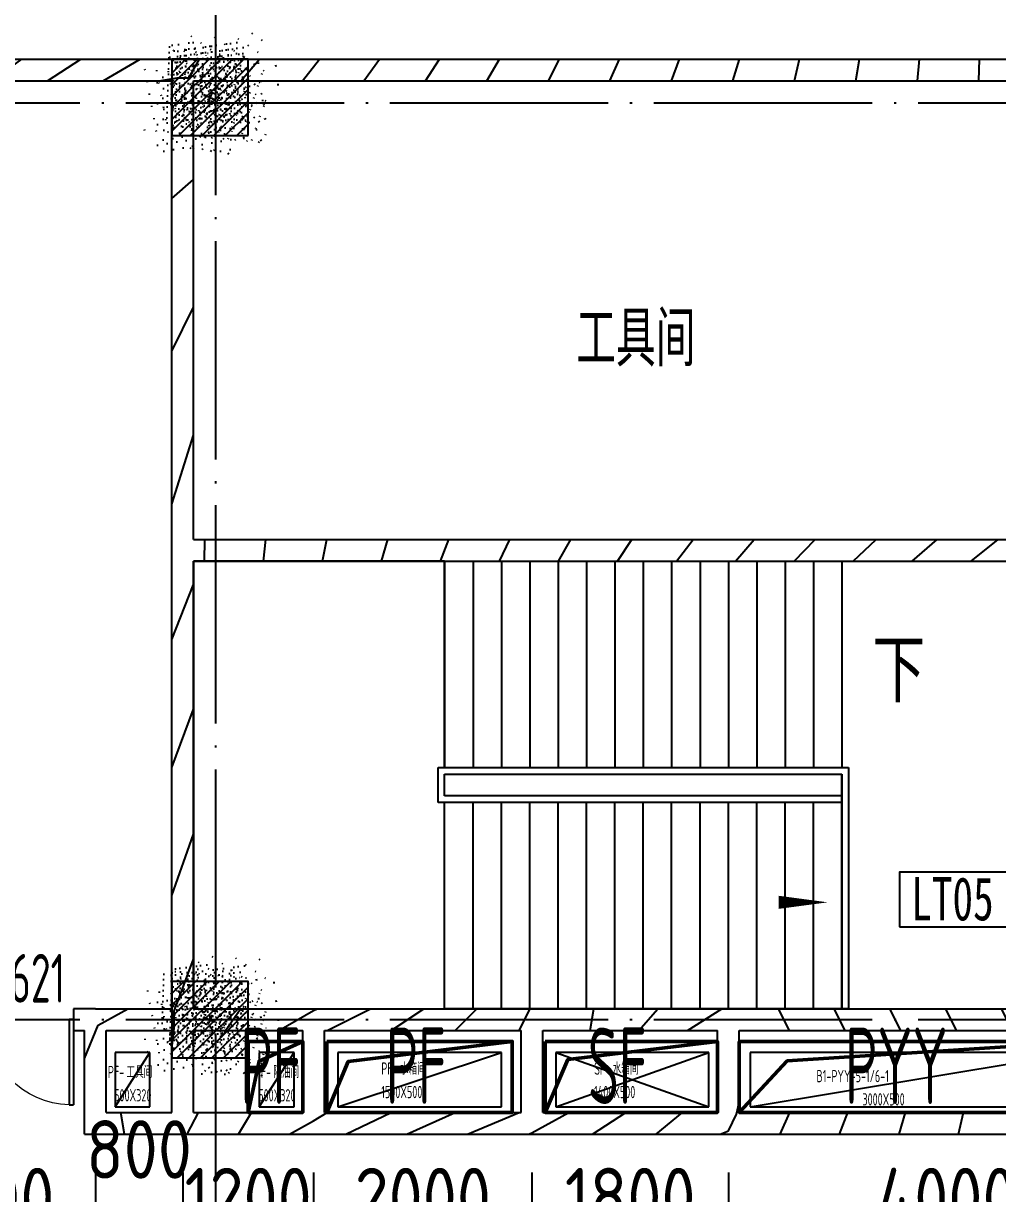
# Model space of a CAD drawing. Header units: inches. Extents: x 0 to 1813292486, y 0 to 3473589894.
# Drawn here: x 600521727 to 600530652, y 3473278025 to 3473288745 of the extents above; entities that cross this region are included whole.
import ezdxf
from ezdxf.xclip import XClip

# ---------------------------------------------------------------- set-up
doc = ezdxf.new("R2010")
doc.units = ezdxf.units.IN
doc.header["$LTSCALE"] = 1000
doc.header["$MEASUREMENT"] = 0
doc.header["$XCLIPFRAME"] = 2
doc.linetypes.add('AX-MALL-GIRD-200$0$DOTE', pattern=[2.4200000000000004, 2, -0.2, 0.02, -0.2])
for name, color, linetype in [('A-Anno-Note', 241, 'Continuous'), ('AX-MALL-DIM-P02$0$A-Anno-Dims', 3, 'Continuous'), ('AX-MALL-DIM-P02$0$A-Detl-Thin', 131, 'Continuous'), ('AX-MALL-GIRD-200$0$A-Grid', 222, 'AX-MALL-GIRD-200$0$DOTE'), ('AX-MALL-P02-200$0$A-Anno-Note', 241, 'Continuous'), ('AX-MALL-WALL-P02$0$A-Anno-Note', 241, 'Continuous'), ('AX-MALL-WALL-P02-QT$0$A-Accs', 181, 'Continuous'), ('AX-MALL-WALL-P02-QT$0$A-Anno-Dims', 3, 'Continuous'), ('AX-MALL-WALL-P02-QT$0$A-Anno-Note', 241, 'Continuous'), ('AX-MALL-WALL-P02-QT$0$A-Detl-Thin', 131, 'Continuous'), ('AX-MALL-WALL-P02-QT$0$A-Strs', 151, 'Continuous'), ('AX-MALL-WALL-P02-QT$0$A-Wall', 2, 'Continuous'), ('AX-MALL-WALL-P02-QT$0$A-Wall-Patt', 13, 'Continuous'), ('AX-MALL-WALL-P02-QT$0$A-Wind', 4, 'Continuous'), ('AX-MALL-WORD-P02$0$A-Anno-Note', 241, 'Continuous'), ('AX-MALL-WORD-P02$0$A-Wind-Iden', 11, 'Continuous'), ('AX-MALL-ZTKD-P02$0$A-Anno-Note', 241, 'Continuous'), ('MX-MALL-P02-LG$0$M-VT-DUCT-EAD', 4, 'Continuous'), ('MX-MALL-P02-LG$0$M-VT-DUCT-FLG', 40, 'Continuous'), ('MX-MALL-P02-LG$0$M-VT-DUCT-SAD', 90, 'Continuous'), ('MX-MALL-P02-LG$0$M-VT-TEXT', 21, 'Continuous'), ('SX-MALL-NTKD-L-2F$0$S-HOLE', 5, 'Continuous'), ('SX-MALL-WALL-L-1F~2F$0$S-COLU', 30, 'Continuous'), ('SX-MALL-WALL-L-1F~2F$0$S-PATT-WALL', 83, 'Continuous'), ('SX-MALL-WALL-L-1F~2F$0$单形心', 4, 'Continuous')]:
    doc.layers.add(name, color=color, linetype=linetype)
doc.styles.add('AX-MALL-DIM-P02$0$_TCH_DIM_T3', font='gbenor.shx')
doc.styles.add('AX-MALL-WALL-P02-QT$0$_TCH_DIM', font='gbenor.shx')
doc.styles.add('AX-MALL-WALL-P02-QT$0$STANDARD', font='gbenor.shx', dxfattribs={"bigfont": 'gbcbig.shx'})
doc.styles.add('AX-MALL-WORD-P02$0$_TCH_WINDOW', font='gbenor.shx', dxfattribs={"bigfont": 'gbcbig.shx'})
doc.styles.add('AX-MALL-WORD-P02$0$STANDARD', font='gbenor.shx', dxfattribs={"bigfont": 'gbcbig.shx'})
doc.styles.add('AX-MALL-WORD-P02$0$宋体', font='', dxfattribs={"width": 0.7, "height": 5})
doc.styles.add('MX-MALL-P02-LG$0$_THVAC_WIN', font='gbenor.shx', dxfattribs={"bigfont": 'gbcbig.shx'})
doc.styles.get('AX-MALL-WORD-P02$0$宋体').set_extended_font_data('SimSun')
doc.dimstyles.new('AX-MALL-DIM-P02$0$_TCH_ARCH&&180', dxfattribs={"dimtxt": 535.5, "dimasz": 270, "dimexe": 450, "dimexo": 450, "dimgap": 137.25, "dimtad": 1, "dimdec": 0, "dimzin": 0, "dimdsep": 46, "dimtxsty": 'AX-MALL-DIM-P02$0$_TCH_DIM_T3', "dimblk": 'AX-MALL-DIM-P02$0$_ArchTick', "dimcen": 0.09, "dimclrt": 7, "dimazin": 2, "dimtfac": 1, "dimtdec": 0, "dimtix": 1, "dimtmove": 2, "dimatfit": 3, "dimfxl": 500, "dimtolj": 1, "dimtzin": 0, "dimarcsym": 0})
pattern_1 = [(45, (0, 359.0227), (-353.55353201463, 353.55353201463), [])]

# ---------------------------------------------------------------- blocks, each defined once
blk = doc.blocks.new('AX-MALL-WORD-P02')
at = {"layer": 'AX-MALL-WORD-P02$0$A-Anno-Note', "color": 3}
blk.add_lwpolyline([(600360041.2805693, 3473153477.497036), (600361036.4367193, 3473153106.772173), (600361210.9831337, 3473153575.316247), (600360215.8269842, 3473153946.041108)], close=True, dxfattribs=at)
at = {"layer": 'AX-MALL-WORD-P02$0$A-Anno-Note', "style": 'AX-MALL-WORD-P02$0$STANDARD'}
blk.add_text('工具间', height=506.3829787234042, rotation=339.5681613092015, dxfattribs=at).set_placement((600359056.1102004, 3473159322.847327))
at = {"layer": 'AX-MALL-WORD-P02$0$A-Anno-Note', "color": 3, "style": 'AX-MALL-WORD-P02$0$宋体', "width": 0.7}
blk.add_text('LT05', height=396.5189873417721, rotation=339.5681615271141, dxfattribs=at).set_placement((600360161.7578461, 3473153495.877332))
at = {"layer": 'AX-MALL-WORD-P02$0$A-Wind-Iden', "style": 'AX-MALL-WORD-P02$0$_TCH_WINDOW', "width": 0.7}
blk.add_text('1621', height=446.25, rotation=339.5681612954713, dxfattribs=at).set_placement((600352034.5034217, 3473155719.697179))
blk = doc.blocks.new('AX-MALL-GIRD-200')
at = {"layer": 'AX-MALL-GIRD-200$0$A-Grid'}
for p, q in [((600244912.440112, 3473204422.954183), (600602808.4442104, 3473071096.1909)), ((600241980.060326, 3473196551.41375), (600599876.0644244, 3473063224.650467)), ((600362273.8649971, 3473177427.819103), (600323544.3260479, 3473073464.092021))]:
    blk.add_line(p, q, dxfattribs=at)
blk = doc.blocks.new('SX-MALL-WALL-L-1F~2F$0$BANWANG_XINGXIN')
at = {"color": 0}
for points in [[(0.7071067811865476, 0.7071067811865475), (-0.7071067811865477, -0.7071067811865475)], [(-0.7071067811865475, 0.7071067811865476), (0.7071067811865474, -0.7071067811865477)]]:
    blk.add_lwpolyline(points, dxfattribs=at)
blk = doc.blocks.new('SX-MALL-WALL-L-1F~2F')
at = {"layer": 'SX-MALL-WALL-L-1F~2F$0$S-PATT-WALL'}
h = blk.add_hatch(dxfattribs=at)
h.set_pattern_fill('钢筋混凝土', color=256, scale=15, pattern_type=2)
h.set_pattern_definition([(24.56816131876918, (600332848.5159376, 3473133887.589986), (-31.18316060756021, 68.21004687377882), []), (29.56816131876925, (600332848.5159376, 3473133887.589986), (97.53445422577846, -46.37920049590846), [11.25, -123.75]), (334.5681613187692, (600332848.5159376, 3473133887.589986), (19.88439775835759, 112.9961142864107), [9, -99]), (80.01956131876923, (600332856.6438087, 3473133883.725054), (117.4189029535321, 66.61682170576017), [9.5610285, -105.1713168]), (25.75236131876919, (600332858.9887226, 3473133915.702631), (141.3476152674957, -79.15081590010527), [16.87499999999951, -185.6249999999961]), (76.20376131876925, (600332870.7676862, 3473133909.106722), (182.3878362713222, 87.98253900728311), [14.3415432, -157.75695]), (330.7523613187692, (600332858.9887226, 3473133915.702631), (182.387767611897, 87.98268144025062), [13.49999999999976, -148.4999999999961]), (0.5681613187692669, (600332870.4268485, 3473133903.438077), (62.82047321120105, -87.84980446922418), [11.25, -123.75]), (305.5681613187692, (600332870.4268485, 3473133903.438077), (72.17288940056439, 89.18848105901375), [9, -99]), (51.01956131876926, (600332875.6618832, 3473133896.117257), (134.9933625470349, 1.33857134020591), [9.5610285, -105.1713168]), (17.06816131876921, (600332848.5159376, 3473133887.589986), (19.14085714793764, 46.15589493924091), [0.75, -97.8, 0.75, -100.5, 0.75, -99.375]), (347.0681613187692, (600332848.5159376, 3473133887.589986), (57.63084699394109, 41.66442757030211), [0.75, -57.3, 0.75, -95.55, 0.75, -37.875]), (307.0681613187692, (600332817.1703391, 3473133899.267141), (73.85474001336534, -31.12342331039777), [0.75, -37.5, 0.75, -117, 0.75, -155.25]), (297.0681613187692, (600332803.1140169, 3473133904.503534), (87.2164167648191, -16.46683781742514), [0.75, -48.75, 0.75, -77.69999999999999, 0.75, -110.25])])
h.paths.add_polyline_path([(600356978.857968, 3473162354.784522), (600357223.22295, 3473163010.746224), (600356567.2612472, 3473163255.111207), (600356322.8962651, 3473162599.149504)])
h = blk.add_hatch(dxfattribs=at)
h.set_pattern_fill('钢筋混凝土', color=256, scale=15, pattern_type=2)
h.set_pattern_definition([(24.56816131876918, (600332801.661537, 3473133905.044626), (-31.18316060756021, 68.21004687377882), []), (29.56816131876925, (600332801.661537, 3473133905.044626), (97.53445422577846, -46.37920049590846), [11.25, -123.75]), (334.5681613187692, (600332801.661537, 3473133905.044626), (19.88439775835759, 112.9961142864107), [9, -99]), (80.01956131876923, (600332809.7894082, 3473133901.179693), (117.4189029535321, 66.61682170576017), [9.5610285, -105.1713168]), (25.75236131876919, (600332812.134322, 3473133933.15727), (141.3476152674957, -79.15081590010527), [16.87499999999951, -185.6249999999961]), (76.20376131876925, (600332823.9132857, 3473133926.561361), (182.3878362713222, 87.98253900728311), [14.3415432, -157.75695]), (330.7523613187692, (600332812.134322, 3473133933.15727), (182.387767611897, 87.98268144025062), [13.49999999999975, -148.4999999999961]), (0.5681613187692669, (600332823.572448, 3473133920.892716), (62.82047321120105, -87.84980446922418), [11.25, -123.75]), (305.5681613187692, (600332823.572448, 3473133920.892716), (72.17288940056439, 89.18848105901375), [9, -99]), (51.01956131876926, (600332828.8074827, 3473133913.571896), (134.9933625470349, 1.33857134020591), [9.5610285, -105.1713168]), (17.06816131876921, (600332801.661537, 3473133905.044626), (19.14085714793764, 46.15589493924091), [0.75, -97.8, 0.75, -100.5, 0.75, -99.375]), (347.0681613187692, (600332801.661537, 3473133905.044626), (57.63084699394109, 41.66442757030211), [0.75, -57.3, 0.75, -95.55, 0.75, -37.875]), (307.0681613187692, (600332770.3159386, 3473133916.721781), (73.85474001336534, -31.12342331039777), [0.75, -37.5, 0.75, -117, 0.75, -155.25]), (297.0681613187692, (600332756.2596164, 3473133921.958173), (87.2164167648191, -16.46683781742514), [0.75, -48.75, 0.75, -77.69999999999999, 0.75, -110.25])])
h.paths.add_polyline_path([(600354029.0235349, 3473154436.389668), (600354273.388517, 3473155092.35137), (600353617.4268141, 3473155336.716352), (600353373.0618321, 3473154680.754649)])
at = {"layer": 'SX-MALL-WALL-L-1F~2F$0$S-COLU'}
for points in [[(600356978.857968, 3473162354.784522), (600357223.22295, 3473163010.746224), (600356567.2612472, 3473163255.111207), (600356322.8962651, 3473162599.149504)], [(600354029.0235349, 3473154436.389668), (600354273.388517, 3473155092.35137), (600353617.4268141, 3473155336.716352), (600353373.0618321, 3473154680.754649)]]:
    blk.add_lwpolyline(points, close=True, dxfattribs=at)
at = {"layer": 'SX-MALL-WALL-L-1F~2F$0$单形心', "xscale": 50, "yscale": 50, "zscale": 50}
for p in [(600356773.0596076, 3473162804.947864), (600353823.2251745, 3473154886.55301)]:
    blk.add_blockref('SX-MALL-WALL-L-1F~2F$0$BANWANG_XINGXIN', p, dxfattribs=at)
blk = doc.blocks.new('SX-MALL-WALL-L-2F~3F')
ref = blk.add_blockref('SX-MALL-WALL-L-1F~2F', (0, 0))
XClip(ref).set_block_clipping_path([(600349769.7341375, 3473074679.418533), (600357001.7302529, 3473071985.287766), (600356499.8725733, 3473070638.124951), (600359302.5086629, 3473069594.060767), (600362345.1765132, 3473077761.653201), (600381551.4312518, 3473070606.759726), (600391553.7259278, 3473066880.611454), (600387749.827644, 3473056669.608357), (600391632.1759799, 3473055223.319679), (600395635.5522461, 3473065969.791956), (600406982.2408491, 3473061742.817497), (600403058.8006672, 3473051210.921831), (600412723.2437257, 3473047610.6332), (600445093.3740637, 3473134503.466942), (600393055.2444371, 3473153889.197227), (600387463.4997383, 3473138878.984498), (600380158.3525343, 3473141600.366193), (600382830.751978, 3473148774.027779), (600388210.8522022, 3473146769.782572), (600390696.2253517, 3473153441.399696), (600277474.697425, 3473195619.741203), (600273446.9822528, 3473184807.934726), (600257129.111771, 3473190886.82031), (600241575.9633431, 3473149136.690594), (600258197.8999482, 3473142944.531458), (600255239.7303221, 3473135003.762026), (600263182.3271956, 3473132044.911624), (600260741.6763649, 3473125493.34496), (600269350.4970673, 3473122286.306632), (600271511.1407766, 3473128086.235537), (600286270.1853781, 3473122588.058336), (600284109.5416689, 3473116788.129431), (600282580.7823727, 3473112684.400902), (600291840.7574171, 3473109234.788475), (600290827.7957876, 3473106515.642598), (600293360.405141, 3473105572.171298), (600294731.2544166, 3473109252.0137), (600323175.4764534, 3473098655.706329), (600321336.3302773, 3473093718.790065), (600344750.773286, 3473084996.222976), (600341987.4689643, 3473077578.540671), (600344583.6790427, 3473076611.376234), (600346015.5062013, 3473080454.904757), (600351201.5612961, 3473078522.947055)])
blk = doc.blocks.new('SX-MALL-WALL-2F~3F')
blk.add_blockref('SX-MALL-WALL-L-2F~3F', (0, 0))
blk = doc.blocks.new('MX-MALL-P02-LG')
at = {"layer": 'MX-MALL-P02-LG$0$M-VT-DUCT-EAD'}
for p, q in [((600352903.2306483, 3473154909.137357), (600352728.6842312, 3473154440.593284)), ((600353203.0988549, 3473154797.42765), (600352903.2306483, 3473154909.137357)), ((600353028.5524378, 3473154328.883577), (600353203.0988549, 3473154797.42765)), ((600352728.6842312, 3473154440.593284), (600353028.5524378, 3473154328.883577)), ((600354140.3981856, 3473154448.256146), (600353965.8517709, 3473153979.712073)), ((600354440.2663928, 3473154336.546441), (600354140.3981856, 3473154448.256146)), ((600354265.7199781, 3473153868.002367), (600354440.2663928, 3473154336.546441)), ((600354815.1015147, 3473154196.908942), (600354640.5551, 3473153728.364869)), ((600356220.7337362, 3473153673.269698), (600354815.1015147, 3473154196.908942)), ((600353965.8517709, 3473153979.712073), (600354265.7199781, 3473153868.002367)), ((600354640.5551, 3473153728.364869), (600356046.1873214, 3473153204.725625)), ((600356046.1873214, 3473153204.725625), (600356220.7337362, 3473153673.269698)), ((600358357.0188781, 3473152877.441129), (600358182.4724619, 3473152408.897056)), ((600361168.2833177, 3473151830.162632), (600358357.0188781, 3473152877.441129)), ((600358182.4724619, 3473152408.897056), (600360993.7369015, 3473151361.618559))]:
    blk.add_line(p, q, dxfattribs=at)
at = {"layer": 'MX-MALL-P02-LG$0$M-VT-DUCT-FLG'}
for p, q in [((600352728.6842312, 3473154440.593284), (600353203.0988549, 3473154797.42765)), ((600353965.8517709, 3473153979.712073), (600354440.2663928, 3473154336.546441)), ((600354640.5551, 3473153728.364869), (600356220.7337362, 3473153673.269698)), ((600356689.0016744, 3473153498.826493), (600357826.3786664, 3473152541.552458)), ((600356514.4552597, 3473153030.28242), (600358000.9250811, 3473153010.096532)), ((600358182.4724619, 3473152408.897056), (600361168.2833177, 3473151830.162632))]:
    blk.add_line(p, q, dxfattribs=at)
at = {"layer": 'MX-MALL-P02-LG$0$M-VT-DUCT-SAD'}
for p, q in [((600356689.0016744, 3473153498.826493), (600356514.4552597, 3473153030.28242)), ((600358000.9250811, 3473153010.096532), (600356689.0016744, 3473153498.826493)), ((600356514.4552597, 3473153030.28242), (600357826.3786664, 3473152541.552458)), ((600357826.3786664, 3473152541.552458), (600358000.9250811, 3473153010.096532))]:
    blk.add_line(p, q, dxfattribs=at)
at = {"layer": 'MX-MALL-P02-LG$0$M-VT-TEXT', "style": 'MX-MALL-P02-LG$0$_THVAC_WIN', "width": 0.7}
for s, height, rotation, p in [('PF-', 112.6582278481012, 339.5681613187875, (600352759.8759556, 3473154711.08471, -2999.999999999999)), ('工具间', 112.6582278481012, 339.5681613187875, (600352919.2995594, 3473154651.69474, -2999.999999999999)), ('500X320', 112.6582278481012, 339.5681613187875, (600352739.4296017, 3473154491.10475, -2999.999999999999)), ('PF-', 112.6582278481012, 339.5681613187875, (600354020.6764452, 3473154241.399532)), ('隔油间', 112.6582278481012, 339.5681613187875, (600354180.100049, 3473154182.009562)), ('500X320', 112.6582278481012, 339.5681613187875, (600353976.5971406, 3473154030.22354)), ('PF-', 112.6582278481012, 339.5681613187875, (600355118.2701097, 3473153865.366155, -11999.99999999999)), ('水箱间', 112.6582278481012, 339.5681613187875, (600355277.6937134, 3473153805.976184, -11999.99999999999)), ('1500X500', 112.6582278481012, 339.5681613187875, (600355042.9132948, 3473153664.491585, -11999.99999999999)), ('SF-', 112.6582278481012, 339.5681613187875, (600356945.3158627, 3473153184.738354, -11999.99999999999)), ('水箱间', 112.6582278481012, 339.5681613187875, (600357104.7394664, 3473153125.348383, -11999.99999999999)), ('1400X500', 112.6582278481012, 339.5681613187875, (600356869.9590456, 3473152983.863779, -11999.99999999999)), ('B1-PYY-5-1/6-1', 112.6582278481009, 339.5681614682564, (600358830.5949178, 3473152409.508862, -17999.99999999998)), ('3000X500', 112.6582278481009, 339.5681614682564, (600359150.7390525, 3473152062.648949, -17999.99999999998))]:
    blk.add_text(s, height=height, rotation=rotation, dxfattribs=at).set_placement(p)
blk = doc.blocks.new('SX-MALL-NTKD-L-2F')
at = {"layer": 'SX-MALL-NTKD-L-2F$0$S-HOLE', "lineweight": 50}
for points, elevation in [([(600354081.5986538, 3473154576.874244), (600354549.9315438, 3473154402.4065), (600354323.0211976, 3473153793.299191), (600353854.6883075, 3473153967.766934)], 2999.999999999999), ([(600354756.3019832, 3473154325.52704), (600356349.3518336, 3473153732.069226), (600356122.4415321, 3473153122.961944), (600354529.3916818, 3473153716.419758)], 3000), ([(600356630.2021426, 3473153627.44459), (600358110.8664781, 3473153075.853677), (600357883.9561548, 3473152466.746429), (600356403.2918193, 3473153018.337342)], 3000), ([(600358298.2193466, 3473153006.059227), (600361296.901416, 3473151888.962166), (600361069.991096, 3473151279.854927), (600358071.3090267, 3473152396.951988)], 2999.999999999998)]:
    blk.add_lwpolyline(points, close=True, dxfattribs=dict(at, elevation=elevation))
for points, elevation in [([(600354549.9315438, 3473154402.4065), (600354112.8339463, 3473154374.264017), (600353854.4771247, 3473153967.845606)], 2999.999999999999), ([(600356349.3518336, 3473153732.069226), (600354876.4843569, 3473154086.191578), (600354529.3918711, 3473153716.420267)], 3000), ([(600358110.8563768, 3473153075.856106), (600356766.4821365, 3473153399.084758), (600356403.2918195, 3473153018.337343)], 3000), ([(600361296.9014161, 3473151888.962166), (600358648.2186202, 3473152686.449243), (600358071.3737843, 3473152396.927864)], 2999.999999999998)]:
    blk.add_lwpolyline(points, dxfattribs=dict(at, elevation=elevation))
blk = doc.blocks.new('SX-MALL-NTKD-2F')
blk.add_blockref('SX-MALL-NTKD-L-2F', (0, 0))
blk = doc.blocks.new('AX-MALL-WALL-P02-QT$0$$DorLib2D$00000002')
for p, q in [((-0.5, -5.684341886080802e-17), (-0.5000000000000007, 0.4875)), ((-0.4750000000000007, 0.4875), (-0.5000000000000007, 0.4875)), ((-0.475, -2.842170943040401e-17), (-0.4750000000000007, 0.4875)), ((0.475, -2.842170943040401e-17), (0.4750000000000007, 0.4875)), ((0.4750000000000007, 0.4875), (0.5000000000000007, 0.4875)), ((0.5, -5.684341886080802e-17), (0.5000000000000007, 0.4875)), ((-0.5, -5.684341886080802e-17), (-0.475, -2.842170943040401e-17)), ((0.5, -5.684341886080802e-17), (0.475, -2.842170943040401e-17))]:
    blk.add_line(p, q)
at = {"lineweight": 13}
for centre, start, end in [((-0.4875, -4.263256414560601e-17), 0, 88.53071641864632), ((0.4875, -4.263256414560601e-17), 91.4692835813537, 180)]:
    blk.add_arc(centre, 0.4875, start, end, dxfattribs=at)
blk = doc.blocks.new('AX-MALL-WALL-P02-QT')
at = {"layer": 'AX-MALL-WALL-P02-QT$0$A-Wall-Patt'}
h = blk.add_hatch(dxfattribs=at)
h.set_pattern_fill('普通砖', color=256, scale=200, style=0)
h.set_pattern_definition(pattern_1)
h.paths.add_polyline_path([(600351975.5293268, 3473164965.666081), (600352093.12839, 3473164708.429886), (600356497.4426813, 3473163067.693576), (600356614.4243515, 3473163095.256836), (600356660.9700625, 3473163220.201922)])
h = blk.add_hatch(dxfattribs=at)
h.set_pattern_fill('普通砖', color=256, scale=200, style=0)
h.set_pattern_definition(pattern_1)
h.paths.add_polyline_path([(600356614.4243515, 3473163095.256836), (600356684.8603106, 3473162997.87501), (600363713.0262285, 3473160379.676978), (600363782.8447949, 3473160567.094607), (600356660.9700625, 3473163220.201922)])
h = blk.add_hatch(dxfattribs=at)
h.set_pattern_fill('普通砖', color=256, scale=200, style=0)
h.set_pattern_definition(pattern_1)
h.paths.add_polyline_path([(600355121.2885915, 3473158991.668835), (600355218.6704178, 3473159062.104794), (600356684.8603106, 3473162997.87501), (600356614.4243515, 3473163095.256836), (600356497.4426813, 3473163067.693576), (600354996.3435054, 3473159038.214546)])
h = blk.add_hatch(dxfattribs=at)
h.set_pattern_fill('普通砖', color=256, scale=200, style=0)
h.set_pattern_definition(pattern_1)
h.paths.add_polyline_path([(600353588.953144, 3473154973.826231), (600353717.5712419, 3473155032.625763), (600355148.8518516, 3473158874.687165), (600355121.2885915, 3473158991.668835), (600354996.3435053, 3473159038.214546), (600353530.1536124, 3473155102.444329)])
h = blk.add_hatch(dxfattribs=at)
h.set_pattern_fill('普通砖', color=256, scale=200, style=0)
h.set_pattern_definition(pattern_1)
h.paths.add_polyline_path([(600355121.2885915, 3473158991.668835), (600355148.8518516, 3473158874.687165), (600362926.6882874, 3473155977.214867), (600363024.0701135, 3473156047.650826), (600362996.5068537, 3473156164.632496), (600355218.6704178, 3473159062.104794)])
h = blk.add_hatch(dxfattribs=at)
h.set_pattern_fill('普通砖', color=256, scale=200, style=0)
h.set_pattern_definition(pattern_1)
h.paths.add_polyline_path([(600352874.1919096, 3473155346.809311), (600352686.7742804, 3473155416.627878), (600352616.955714, 3473155229.210248), (600352710.6645286, 3473155194.300965), (600352827.6461987, 3473155221.864225)])
h = blk.add_hatch(dxfattribs=at)
h.set_pattern_fill('普通砖', color=256, scale=200, style=0)
h.set_pattern_definition(pattern_1)
h.paths.add_polyline_path([(600352827.6461987, 3473155221.864225), (600352898.0821581, 3473155124.482399), (600353460.335046, 3473154915.0267), (600353588.953144, 3473154973.826231), (600353530.1536124, 3473155102.444329), (600352874.1919096, 3473155346.809311)])
h = blk.add_hatch(dxfattribs=at)
h.set_pattern_fill('普通砖', color=256, scale=200, style=0)
h.set_pattern_definition(pattern_1)
h.paths.add_polyline_path([(600352379.0263382, 3473154304.067225), (600352636.2625339, 3473154421.666287), (600352898.0821581, 3473155124.482399), (600352827.6461987, 3473155221.864225), (600352710.6645286, 3473155194.300965)])
h = blk.add_hatch(dxfattribs=at)
h.set_pattern_fill('普通砖', color=256, scale=200, style=0)
h.set_pattern_definition(pattern_1)
h.paths.add_polyline_path([(600353268.9513811, 3473154114.828762), (600353385.9330513, 3473154142.392022), (600353647.7526755, 3473154845.208134), (600353588.953144, 3473154973.826231), (600353460.335046, 3473154915.0267), (600353198.5154219, 3473154212.210588)])
h = blk.add_hatch(dxfattribs=at)
h.set_pattern_fill('普通砖', color=256, scale=200, style=0)
h.set_pattern_definition(pattern_1)
h.paths.add_polyline_path([(600353588.953144, 3473154973.826231), (600353647.7526755, 3473154845.208134), (600354584.840822, 3473154496.115302), (600354701.639534, 3473154523.746719), (600354747.8193284, 3473154648.82812), (600353717.5712419, 3473155032.625763)])
h = blk.add_hatch(dxfattribs=at)
h.set_pattern_fill('普通砖', color=256, scale=200, style=0)
h.set_pattern_definition(pattern_1)
h.paths.add_polyline_path([(600354701.639534, 3473154523.746719), (600354772.2584515, 3473154426.296736), (600356459.0171151, 3473153797.929639), (600356575.8158274, 3473153825.561056), (600356621.9956224, 3473153950.642457), (600354747.8193284, 3473154648.82812)])
h = blk.add_hatch(dxfattribs=at)
h.set_pattern_fill('普通砖', color=256, scale=200, style=0)
h.set_pattern_definition(pattern_1)
h.paths.add_polyline_path([(600354393.2741989, 3473153695.985522), (600354510.4388273, 3473153723.480624), (600354772.2584515, 3473154426.296736), (600354701.6395339, 3473154523.746719), (600354584.840822, 3473154496.115302), (600354323.0211978, 3473153793.299191)])
h = blk.add_hatch(dxfattribs=at)
h.set_pattern_fill('普通砖', color=256, scale=200, style=0)
h.set_pattern_definition(pattern_1)
h.paths.add_polyline_path([(600352636.2625339, 3473154421.666287), (600352379.0263382, 3473154304.067225), (600353222.4056703, 3473153989.883676), (600353268.9513812, 3473154114.828762), (600353198.5154219, 3473154212.210588)])
h = blk.add_hatch(dxfattribs=at)
h.set_pattern_fill('普通砖', color=256, scale=200, style=0)
h.set_pattern_definition(pattern_1)
h.paths.add_polyline_path([(600353268.9513812, 3473154114.828762), (600353222.4056703, 3473153989.883676), (600354346.3625716, 3473153571.17675), (600354393.2741989, 3473153695.985522), (600354323.0211978, 3473153793.299191), (600353385.9330513, 3473154142.392022)])
h = blk.add_hatch(dxfattribs=at)
h.set_pattern_fill('普通砖', color=256, scale=200, style=0)
h.set_pattern_definition(pattern_1)
h.paths.add_polyline_path([(600356575.8158274, 3473153825.561056), (600356646.4347446, 3473153728.111073), (600358145.7757795, 3473153169.562542), (600358262.5744917, 3473153197.193959), (600358308.7542868, 3473153322.27536), (600356621.9956224, 3473153950.642457)])
h = blk.add_hatch(dxfattribs=at)
h.set_pattern_fill('普通砖', color=256, scale=200, style=0)
h.set_pattern_definition(pattern_1)
h.paths.add_polyline_path([(600356267.4504923, 3473152997.799858), (600356384.6151204, 3473153025.294961), (600356646.4347446, 3473153728.111073), (600356575.8158274, 3473153825.561056), (600356459.0171151, 3473153797.929639), (600356197.197491, 3473153095.113527)])
h = blk.add_hatch(dxfattribs=at)
h.set_pattern_fill('普通砖', color=256, scale=200, style=0)
h.set_pattern_definition(pattern_1)
h.paths.add_polyline_path([(600354393.2741989, 3473153695.985522), (600354346.3625716, 3473153571.17675), (600356220.5388654, 3473152872.991086), (600356267.4504924, 3473152997.799858), (600356197.197491, 3473153095.113527), (600354510.4388273, 3473153723.480624)])
h = blk.add_hatch(dxfattribs=at)
h.set_pattern_fill('普通砖', color=256, scale=200, style=0)
h.set_pattern_definition(pattern_1)
h.paths.add_polyline_path([(600358262.5744917, 3473153197.19396), (600358333.193409, 3473153099.743976), (600361519.2979258, 3473151912.826553), (600361565.8436366, 3473152037.771639), (600361495.4076775, 3473152135.153466), (600358308.7542868, 3473153322.27536)])
h = blk.add_hatch(dxfattribs=at)
h.set_pattern_fill('普通砖', color=256, scale=200, style=0)
h.set_pattern_definition(pattern_1)
h.paths.add_polyline_path([(600357954.2091565, 3473152369.432761), (600358071.3737845, 3473152396.927864), (600358333.193409, 3473153099.743976), (600358262.5744917, 3473153197.193959), (600358145.7757795, 3473153169.562542), (600357883.9561552, 3473152466.74643)])
h = blk.add_hatch(dxfattribs=at)
h.set_pattern_fill('普通砖', color=256, scale=200, style=0)
h.set_pattern_definition(pattern_1)
h.paths.add_polyline_path([(600356267.4504924, 3473152997.799858), (600356220.5388654, 3473152872.991086), (600357907.2975298, 3473152244.623989), (600357954.2091565, 3473152369.432761), (600357883.9561552, 3473152466.74643), (600356384.6151204, 3473153025.294961)])
h = blk.add_hatch(dxfattribs=at)
h.set_pattern_fill('普通砖', color=256, scale=200, style=0)
h.set_pattern_definition(pattern_1)
h.paths.add_polyline_path([(600357954.2091565, 3473152369.432761), (600357907.2975298, 3473152244.623989), (600361562.4901742, 3473150882.957475), (600361659.8720008, 3473150953.393434), (600361632.3087416, 3473151070.375103), (600358071.3737845, 3473152396.927864)])
at = {"layer": 'AX-MALL-WALL-P02-QT$0$A-Anno-Dims', "color": 1}
blk.add_lwpolyline([(600360496.6113911, 3473155842.032735, 0, 0, 0), (600355886.1377087, 3473157559.569466, 0, 0, 0), (600355135.5881213, 3473155544.829949, 0, 0, 0), (600359502.4188855, 3473153918.057355, 0, 120, 0), (600359080.7292193, 3473154075.149129, 0, 0, 0)], format="xyseb", dxfattribs=at)
at = {"layer": 'AX-MALL-WALL-P02-QT$0$A-Strs', "color": 1}
for p, q in [((600355148.8518506, 3473158874.687164), (600353717.5712423, 3473155032.625762)), ((600357304.1545876, 3473158071.773653), (600355148.8518506, 3473158874.687164)), ((600357304.1545876, 3473158071.773653), (600356644.3691363, 3473156300.677054)), ((600356644.3691363, 3473156300.677054), (600357304.1545876, 3473158071.773653)), ((600357304.1545876, 3473158071.773653), (600360715.1554425, 3473156801.075747)), ((600357547.7975059, 3473157981.009516), (600356888.0120547, 3473156209.912919)), ((600357791.4404241, 3473157890.24538), (600357131.6549728, 3473156119.148782)), ((600358035.0833422, 3473157799.481244), (600357375.2978909, 3473156028.384646)), ((600358278.7262604, 3473157708.717108), (600357618.9408092, 3473155937.62051)), ((600358522.3691787, 3473157617.952972), (600357862.5837274, 3473155846.856374)), ((600358766.0120969, 3473157527.188836), (600358106.2266456, 3473155756.092237)), ((600359009.655015, 3473157436.424699), (600358349.8695638, 3473155665.328102)), ((600359253.2979332, 3473157345.660563), (600358593.5124819, 3473155574.563965)), ((600359496.9408514, 3473157254.896427), (600358837.1554002, 3473155483.799829)), ((600359740.5837697, 3473157164.132291), (600359080.7983183, 3473155393.035693)), ((600359984.2266879, 3473157073.368155), (600359324.4412366, 3473155302.271557)), ((600360227.869606, 3473156982.604019), (600359568.0841547, 3473155211.507421)), ((600360471.5125242, 3473156891.839883), (600359811.7270728, 3473155120.743285)), ((600360715.1554425, 3473156801.075747), (600360055.3699912, 3473155029.979148)), ((600356476.4341416, 3473156021.754418), (600356588.1438476, 3473156321.622624)), ((600356553.6050003, 3473156057.034137), (600356623.4235667, 3473156244.451766)), ((600356553.6050004, 3473156057.034137), (600356623.4235666, 3473156244.451766)), ((600356588.1438476, 3473156321.622624), (600360111.5952802, 3473155009.033578)), ((600356623.4235666, 3473156244.451766), (600360034.4244214, 3473154973.75386)), ((600356623.4235667, 3473156244.451766), (600360034.4244215, 3473154973.75386)), ((600359943.6602852, 3473154730.110942), (600356476.4341416, 3473156021.754418)), ((600359964.6058552, 3473154786.336231), (600356553.6050004, 3473156057.034137)), ((600359964.6058552, 3473154786.336231), (600356553.6050003, 3473156057.034137)), ((600355872.8739793, 3473154229.71225), (600356532.6594306, 3473156000.808848)), ((600355872.8739793, 3473154229.71225), (600356532.6594306, 3473156000.808848)), ((600356116.5168976, 3473154138.948114), (600356776.302349, 3473155910.044712)), ((600356360.1598158, 3473154048.183978), (600357019.9452671, 3473155819.280576)), ((600356603.8027339, 3473153957.419842), (600357263.5881852, 3473155728.51644)), ((600356847.4456521, 3473153866.655705), (600357507.2311035, 3473155637.752304)), ((600357091.0885704, 3473153775.89157), (600357750.8740216, 3473155546.988168)), ((600357334.7314886, 3473153685.127433), (600357994.5169399, 3473155456.224031)), ((600357578.3744068, 3473153594.363297), (600358238.159858, 3473155365.459896)), ((600357822.0173249, 3473153503.599161), (600358481.8027762, 3473155274.695759)), ((600358065.6602432, 3473153412.835025), (600358725.4456944, 3473155183.931623)), ((600358309.3031614, 3473153322.070889), (600358969.0886127, 3473155093.167487)), ((600353717.5712423, 3473155032.625762), (600355872.8739793, 3473154229.71225)), ((600358552.9460796, 3473153231.306753), (600359212.7315309, 3473155002.403351)), ((600360034.4244215, 3473154973.75386), (600359283.8748342, 3473152959.014344)), ((600360111.5952802, 3473155009.033578), (600359340.100123, 3473152938.068774)), ((600359964.6058552, 3473154786.336231), (600360034.4244214, 3473154973.75386)), ((600358796.5889977, 3473153140.542616), (600359456.374449, 3473154911.639215)), ((600359040.231916, 3473153049.778481), (600359700.0173672, 3473154820.875079)), ((600359283.8748342, 3473152959.014344), (600359943.6602855, 3473154730.110942)), ((600359943.6602855, 3473154730.110942), (600359964.6058552, 3473154786.336231)), ((600359943.6602852, 3473154730.110942), (600359964.6058552, 3473154786.336231)), ((600359283.8748342, 3473152959.014344), (600355872.8739793, 3473154229.71225)), ((600359340.100123, 3473152938.068774), (600359283.8748342, 3473152959.014344))]:
    blk.add_line(p, q, dxfattribs=at)
at = {"layer": 'AX-MALL-WALL-P02-QT$0$A-Wall'}
for p, q in [((600351975.5293268, 3473164965.666081), (600356660.9700625, 3473163220.201922)), ((600352093.12839, 3473164708.429886), (600356497.4426813, 3473163067.693576)), ((600356660.9700625, 3473163220.201922), (600363782.8447949, 3473160567.094607)), ((600354996.3435054, 3473159038.214546), (600356497.4426813, 3473163067.693576)), ((600355218.6704178, 3473159062.104794), (600356684.8603106, 3473162997.87501)), ((600356684.8603106, 3473162997.87501), (600363713.0262285, 3473160379.676978)), ((600353530.1536124, 3473155102.444329), (600354996.3435053, 3473159038.214546)), ((600355218.6704178, 3473159062.104794), (600362996.5068537, 3473156164.632496)), ((600353717.5712419, 3473155032.625763), (600355148.8518516, 3473158874.687165)), ((600355148.8518516, 3473158874.687165), (600362926.6882874, 3473155977.214867)), ((600352686.7742804, 3473155416.627878), (600352616.955714, 3473155229.210248)), ((600352874.1919096, 3473155346.809311), (600352686.7742804, 3473155416.627878)), ((600352874.1919096, 3473155346.809311), (600353530.1536124, 3473155102.444329)), ((600352379.0263382, 3473154304.067225), (600352710.6645286, 3473155194.300965)), ((600352616.955714, 3473155229.210248), (600352710.6645286, 3473155194.300965)), ((600352636.2625339, 3473154421.666287), (600352898.0821581, 3473155124.482399)), ((600352898.0821581, 3473155124.482399), (600353460.335046, 3473154915.0267)), ((600353717.5712419, 3473155032.625763), (600354747.8193284, 3473154648.82812)), ((600353198.5154219, 3473154212.210588), (600353460.335046, 3473154915.0267)), ((600353385.9330513, 3473154142.392022), (600353647.7526755, 3473154845.208134)), ((600353647.7526755, 3473154845.208134), (600354584.840822, 3473154496.115302)), ((600354747.8193284, 3473154648.82812), (600356621.9956224, 3473153950.642457)), ((600352636.2625339, 3473154421.666287), (600353198.5154219, 3473154212.210588)), ((600354323.0211978, 3473153793.299191), (600354584.840822, 3473154496.115302)), ((600354510.4388273, 3473153723.480624), (600354772.2584515, 3473154426.296736)), ((600354772.2584515, 3473154426.296736), (600356459.0171151, 3473153797.929639)), ((600352379.0263382, 3473154304.067225), (600353222.4056703, 3473153989.883676)), ((600353385.9330513, 3473154142.392022), (600354323.0211978, 3473153793.299191)), ((600353222.4056703, 3473153989.883676), (600354346.3625716, 3473153571.17675)), ((600356621.9956224, 3473153950.642457), (600358308.7542868, 3473153322.27536)), ((600356197.197491, 3473153095.113527), (600356459.0171151, 3473153797.929639)), ((600354510.4388273, 3473153723.480624), (600356197.197491, 3473153095.113527)), ((600356384.6151204, 3473153025.294961), (600356646.4347446, 3473153728.111073)), ((600356646.4347446, 3473153728.111073), (600358145.7757795, 3473153169.562542)), ((600354346.3625716, 3473153571.17675), (600356220.5388654, 3473152872.991086)), ((600358308.7542868, 3473153322.27536), (600361495.4076775, 3473152135.153466)), ((600357883.9561552, 3473152466.74643), (600358145.7757795, 3473153169.562542)), ((600356384.6151204, 3473153025.294961), (600357883.9561552, 3473152466.74643)), ((600358071.3737845, 3473152396.927864), (600358333.193409, 3473153099.743976)), ((600358333.193409, 3473153099.743976), (600361519.2979258, 3473151912.826553)), ((600356220.5388654, 3473152872.991086), (600357907.2975298, 3473152244.623989)), ((600358071.3737845, 3473152396.927864), (600361632.3087416, 3473151070.375103)), ((600357907.2975298, 3473152244.623989), (600361562.4901742, 3473150882.957475))]:
    blk.add_line(p, q, dxfattribs=at)
at = {"layer": 'AX-MALL-WALL-P02-QT$0$A-Anno-Dims'}
blk.add_blockref('SX-MALL-NTKD-2F', (0, 0), dxfattribs=at)
at = {"layer": 'AX-MALL-WALL-P02-QT$0$A-Detl-Thin'}
for name in ['MX-MALL-P02-LG', 'SX-MALL-WALL-2F~3F']:
    blk.add_blockref(name, (0, 0), dxfattribs=at)
at = {"layer": 'AX-MALL-WALL-P02-QT$0$A-Wind'}
blk.add_blockref('AX-MALL-GIRD-200', (0, 0), dxfattribs=at)
at = {"layer": 'AX-MALL-WALL-P02-QT$0$A-Wind', "xscale": 1600, "yscale": -1600, "zscale": 200, "rotation": 339.5681613020693}
blk.add_blockref('AX-MALL-WALL-P02-QT$0$$DorLib2D$00000002', (600351902.1944797, 3473155602.193328), dxfattribs=at)
at = {"layer": 'AX-MALL-WALL-P02-QT$0$A-Accs', "style": 'AX-MALL-WALL-P02-QT$0$STANDARD', "width": 0.6}
for s, p in [('PF', (600353816.648818, 3473154064.910111, 2999.999999999996)), ('PF', (600355064.6921449, 3473153599.977351, 2999.999999999996)), ('SF', (600356799.1056867, 3473152953.857414, 2999.999999999996)), ('PYY', (600359007.9488926, 3473152130.998505, 2999.999999999996))]:
    blk.add_text(s, height=699.9999999999998, rotation=339.5681613092246, dxfattribs=at).set_placement(p)
at = {"layer": 'AX-MALL-WALL-P02-QT$0$A-Anno-Note', "color": 1, "style": 'AX-MALL-WALL-P02-QT$0$_TCH_DIM', "width": 0.7}
blk.add_text('下', height=506.3829787234042, rotation=339.5681613094563, dxfattribs=at).set_placement((600360545.678308, 3473155543.630808))
blk = doc.blocks.new('AX-MALL-WALL-P02')
at = {"layer": 'AX-MALL-WALL-P02$0$A-Anno-Note'}
blk.add_blockref('AX-MALL-WORD-P02', (0, 0), dxfattribs=at)
blk.add_blockref('AX-MALL-WALL-P02-QT', (0, 0), dxfattribs=at)
blk = doc.blocks.new('AX-MALL-ZTKD-P02')
at = {"layer": 'AX-MALL-ZTKD-P02$0$A-Anno-Note'}
blk.add_blockref('AX-MALL-GIRD-200', (0, 0), dxfattribs=at)
blk = doc.blocks.new('AX-MALL-DIM-P02$0$_ArchTick')
at = {"color": 0, "linetype": 'ByBlock', "const_width": 0.4}
blk.add_lwpolyline([(-0.5, -0.5), (0.5, 0.5)], dxfattribs=at)
blk = doc.blocks.new('*D1531')
at = {"layer": 'AX-MALL-DIM-P02$0$A-Anno-Dims', "color": 0, "lineweight": -2, "transparency": 16777216}
for p, q in [((600350476.3763729, 3473154639.362768), (600350099.2281903, 3473153626.964175)), ((600350256.3199645, 3473154048.653841), (600352130.4962583, 3473153350.468177)), ((600352350.5526667, 3473153941.177104), (600351973.404484, 3473152928.778511))]:
    blk.add_line(p, q, dxfattribs=at)
at = {"layer": 'AX-MALL-DIM-P02$0$A-Anno-Dims', "color": 0, "lineweight": -2, "transparency": 16777216, "xscale": 270, "yscale": 270, "zscale": 270}
for p, rotation in [((600350256.3199645, 3473154048.653841), 159.5681613008771), ((600352130.4962583, 3473153350.468177), 339.5681613008771)]:
    blk.add_blockref('AX-MALL-DIM-P02$0$_ArchTick', p, dxfattribs=dict(at, rotation=rotation))
at = {"layer": 'AX-MALL-DIM-P02$0$A-Anno-Dims', "color": 7, "transparency": 16777216, "insert": (600351334.7907084, 3473154079.081708), "char_height": 535.5, "attachment_point": 5, "rotation": 339.5681613008771, "style": 'AX-MALL-DIM-P02$0$_TCH_DIM_T3'}
blk.add_mtext('\\A1;2000', dxfattribs=at)
blk = doc.blocks.new('*D1532')
at = {"layer": 'AX-MALL-DIM-P02$0$A-Anno-Dims', "color": 0, "lineweight": -2, "transparency": 16777216}
for p, q in [((600352350.5526668, 3473153941.177104), (600351973.4044839, 3473152928.778511)), ((600353100.2231836, 3473153661.902838), (600352723.0750008, 3473152649.504246)), ((600352130.4962584, 3473153350.468177), (600352880.1667752, 3473153071.193912))]:
    blk.add_line(p, q, dxfattribs=at)
at = {"layer": 'AX-MALL-DIM-P02$0$A-Anno-Dims', "color": 0, "lineweight": -2, "transparency": 16777216, "xscale": 270, "yscale": 270, "zscale": 270}
for p, rotation in [((600352130.4962584, 3473153350.468177), 159.5681613017562), ((600352880.1667752, 3473153071.193912), 339.5681613017562)]:
    blk.add_blockref('AX-MALL-DIM-P02$0$_ArchTick', p, dxfattribs=dict(at, rotation=rotation))
at = {"layer": 'AX-MALL-DIM-P02$0$A-Anno-Dims', "color": 7, "transparency": 16777216, "insert": (600352799.0931343, 3473153999.390719), "char_height": 535.5, "attachment_point": 5, "rotation": 339.5681613017563, "style": 'AX-MALL-DIM-P02$0$_TCH_DIM_T3'}
blk.add_mtext('\\A1;800', dxfattribs=at)
blk = doc.blocks.new('*D1533')
at = {"layer": 'AX-MALL-DIM-P02$0$A-Anno-Dims', "color": 0, "lineweight": -2, "transparency": 16777216}
for p, q in [((600353100.2231836, 3473153661.902838), (600352723.075001, 3473152649.504246)), ((600354224.7289593, 3473153242.99144), (600353847.5807767, 3473152230.592848)), ((600352880.1667752, 3473153071.193912), (600352627.1529756, 3473153165.448976)), ((600352880.1667752, 3473153071.193912), (600354004.6725509, 3473152652.282514)), ((600354004.6725509, 3473152652.282514), (600354257.6863506, 3473152558.027449))]:
    blk.add_line(p, q, dxfattribs=at)
at = {"layer": 'AX-MALL-DIM-P02$0$A-Anno-Dims', "color": 0, "lineweight": -2, "transparency": 16777216, "xscale": 270, "yscale": 270, "zscale": 270}
for p, rotation in [((600352880.1667752, 3473153071.193912), 339.5681613077172), ((600354004.6725509, 3473152652.282514), 159.5681613077172)]:
    blk.add_blockref('AX-MALL-DIM-P02$0$_ArchTick', p, dxfattribs=dict(at, rotation=rotation))
at = {"layer": 'AX-MALL-DIM-P02$0$A-Anno-Dims', "color": 7, "transparency": 16777216, "insert": (600353583.80226, 3473153241.258912), "char_height": 535.5, "attachment_point": 5, "rotation": 339.56816130771716, "style": 'AX-MALL-DIM-P02$0$_TCH_DIM_T3'}
blk.add_mtext('\\A1;1200', dxfattribs=at)
blk = doc.blocks.new('*D1534')
at = {"layer": 'AX-MALL-DIM-P02$0$A-Anno-Dims', "color": 0, "lineweight": -2, "transparency": 16777216}
for p, q in [((600354224.7289596, 3473153242.99144), (600353847.5807767, 3473152230.592848)), ((600354004.6725509, 3473152652.282514), (600355878.8488442, 3473151954.09685)), ((600356098.9052528, 3473152544.805777), (600355721.75707, 3473151532.407184))]:
    blk.add_line(p, q, dxfattribs=at)
at = {"layer": 'AX-MALL-DIM-P02$0$A-Anno-Dims', "color": 0, "lineweight": -2, "transparency": 16777216, "xscale": 270, "yscale": 270, "zscale": 270}
for p, rotation in [((600354004.6725509, 3473152652.282514), 159.5681612973006), ((600355878.8488442, 3473151954.09685), 339.5681612973006)]:
    blk.add_blockref('AX-MALL-DIM-P02$0$_ArchTick', p, dxfattribs=dict(at, rotation=rotation))
at = {"layer": 'AX-MALL-DIM-P02$0$A-Anno-Dims', "color": 7, "transparency": 16777216, "insert": (600355083.1432945, 3473152682.710381), "char_height": 535.5, "attachment_point": 5, "rotation": 339.56816129730055, "style": 'AX-MALL-DIM-P02$0$_TCH_DIM_T3'}
blk.add_mtext('\\A1;2000', dxfattribs=at)
blk = doc.blocks.new('*D1535')
at = {"layer": 'AX-MALL-DIM-P02$0$A-Anno-Dims', "color": 0, "lineweight": -2, "transparency": 16777216}
for p, q in [((600356098.9052529, 3473152544.805777), (600355721.7570703, 3473151532.407185)), ((600355878.8488445, 3473151954.096851), (600357565.6075085, 3473151325.729753)), ((600357785.663917, 3473151916.43868), (600357408.5157343, 3473150904.040087))]:
    blk.add_line(p, q, dxfattribs=at)
at = {"layer": 'AX-MALL-DIM-P02$0$A-Anno-Dims', "color": 0, "lineweight": -2, "transparency": 16777216, "xscale": 270, "yscale": 270, "zscale": 270}
for p, rotation in [((600355878.8488445, 3473151954.096851), 159.5681612968055), ((600357565.6075085, 3473151325.729753), 339.5681612968055)]:
    blk.add_blockref('AX-MALL-DIM-P02$0$_ArchTick', p, dxfattribs=dict(at, rotation=rotation))
at = {"layer": 'AX-MALL-DIM-P02$0$A-Anno-Dims', "color": 7, "transparency": 16777216, "insert": (600356863.6107734, 3473152019.434001), "char_height": 535.5, "attachment_point": 5, "rotation": 339.5681612968055, "style": 'AX-MALL-DIM-P02$0$_TCH_DIM_T3'}
blk.add_mtext('\\A1;1800', dxfattribs=at)
blk = doc.blocks.new('*D1536')
at = {"layer": 'AX-MALL-DIM-P02$0$A-Anno-Dims', "color": 0, "lineweight": -2, "transparency": 16777216}
for p, q in [((600357785.6639167, 3473151916.438679), (600357408.5157341, 3473150904.040087)), ((600357565.6075083, 3473151325.729753), (600361313.9649123, 3473149929.356631)), ((600361534.0213209, 3473150520.065558), (600361156.8731381, 3473149507.666965))]:
    blk.add_line(p, q, dxfattribs=at)
at = {"layer": 'AX-MALL-DIM-P02$0$A-Anno-Dims', "color": 0, "lineweight": -2, "transparency": 16777216, "xscale": 270, "yscale": 270, "zscale": 270}
for p, rotation in [((600357565.6075083, 3473151325.729753), 159.5681613021463), ((600361313.9649123, 3473149929.356631), 339.5681613021463)]:
    blk.add_blockref('AX-MALL-DIM-P02$0$_ArchTick', p, dxfattribs=dict(at, rotation=rotation))
at = {"layer": 'AX-MALL-DIM-P02$0$A-Anno-Dims', "color": 7, "transparency": 16777216, "insert": (600359581.1688073, 3473151007.063891), "char_height": 535.5, "attachment_point": 5, "rotation": 339.5681613021463, "style": 'AX-MALL-DIM-P02$0$_TCH_DIM_T3'}
blk.add_mtext('\\A1;4000', dxfattribs=at)
blk = doc.blocks.new('AX-MALL-DIM-P02')
at = {"layer": 'AX-MALL-DIM-P02$0$A-Detl-Thin'}
blk.add_blockref('AX-MALL-ZTKD-P02', (-2.384185791015625e-06, 9.5367431640625e-07), dxfattribs=at)
at = {"layer": 'AX-MALL-DIM-P02$0$A-Anno-Dims'}
for p1, p2, distance, picture, middle in [((600350633.4681474, 3473155061.052433), (600352507.644441, 3473154362.86677), -1080.3664483666537, '*D1531', (600351334.7907084, 3473154079.081708)), ((600353257.3149579, 3473154083.592505), (600354381.8207337, 3473153664.681107), -1080.3664483666537, '*D1533', (600353583.80226, 3473153241.258912)), ((600354381.8207339, 3473153664.681107), (600356255.9970272, 3473152966.495443), -1080.3664484498838, '*D1534', (600355083.1432945, 3473152682.710381)), ((600356255.9970272, 3473152966.495443), (600357942.7556912, 3473152338.128345), -1080.3664474313616, '*D1535', (600356863.6107734, 3473152019.434001)), ((600357942.755691, 3473152338.128345), (600361691.1130952, 3473150941.755224), -1080.3664488551071, '*D1536', (600359581.1688073, 3473151007.063891))]:
    dim = blk.add_aligned_dim(p1=p1, p2=p2, distance=distance, dimstyle='AX-MALL-DIM-P02$0$_TCH_ARCH&&180', dxfattribs=at)
    dim.commit()
    dim.dimension.update_dxf_attribs({"geometry": picture, "text_midpoint": middle})
dim = blk.add_linear_dim(base=(600352880.1667752, 3473153071.193912), p1=(600352507.644441, 3473154362.86677), p2=(600353257.314958, 3473154083.592505), angle=339.56816133375867, dimstyle='AX-MALL-DIM-P02$0$_TCH_ARCH&&180', dxfattribs=at)
dim.commit()
dim.dimension.update_dxf_attribs({"geometry": '*D1532', "text_midpoint": (600352799.0931343, 3473153999.390719), "dimtype": 129})
blk = doc.blocks.new('AX-MALL-P02-200')
at = {"layer": 'AX-MALL-P02-200$0$A-Anno-Note'}
blk.add_blockref('AX-MALL-WALL-P02', (0, 0), dxfattribs=at)
blk.add_blockref('AX-MALL-DIM-P02', (0, 0), dxfattribs=at)

msp = doc.modelspace()

# ---------------------------------------------------------------- block references
at = {"layer": 'A-Anno-Note', "rotation": 20.43183869077545}
msp.add_blockref('AX-MALL-P02-200', (1250392458.527329, 9048125.682563305), dxfattribs=at)

doc.saveas('drawing.dxf')
